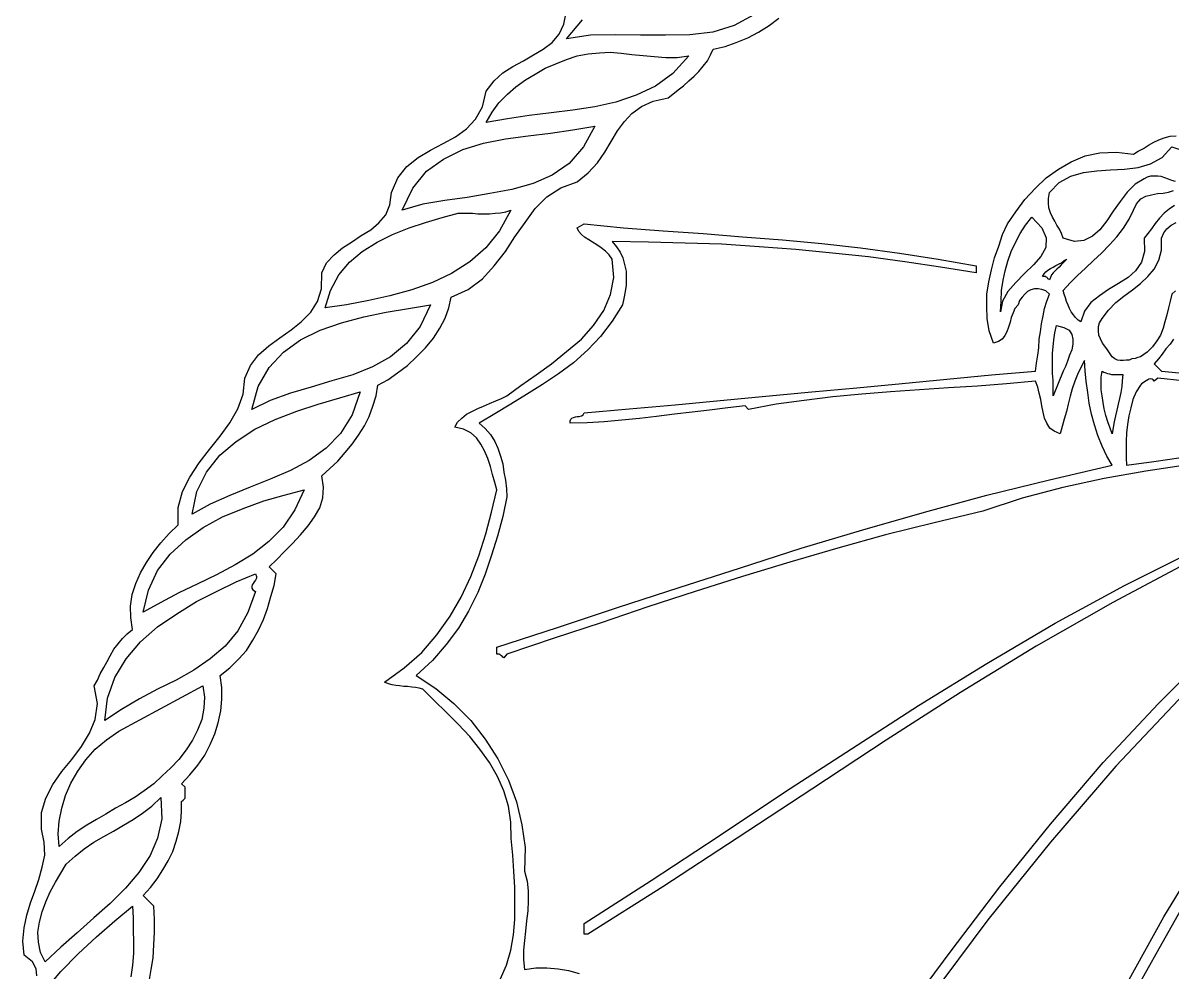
# Model space of a CAD drawing. Extents: x 0.04 to 6.96, y 0.04 to 9.51.
# Drawn here: x 0.734 to 2.894, y 4.323 to 6.108 of the extents above; entities that cross this region are included whole.
import ezdxf

# ---------------------------------------------------------------- set-up
doc = ezdxf.new("R2010")
doc.units = 0
doc.layers.add('1', color=7, linetype='Continuous')

msp = doc.modelspace()

# ---------------------------------------------------------------- linework, layer by layer
for points in [[(0.76, 4.316), (0.759, 4.329), (0.752, 4.342), (0.736, 4.355), (0.734, 4.381), (0.736, 4.406), (0.741, 4.43), (0.748, 4.453), (0.756, 4.475), (0.764, 4.497), (0.77, 4.52), (0.775, 4.543), (0.774, 4.567), (0.769, 4.592), (0.769, 4.623), (0.777, 4.65), (0.79, 4.676), (0.807, 4.7), (0.826, 4.723), (0.844, 4.747), (0.859, 4.772), (0.87, 4.798), (0.874, 4.828), (0.868, 4.861), (0.874, 4.872), (0.879, 4.884), (0.886, 4.896), (0.892, 4.907), (0.898, 4.918), (0.905, 4.93), (0.913, 4.94), (0.921, 4.95), (0.93, 4.959), (0.94, 4.967), (0.937, 4.99), (0.936, 5.011), (0.939, 5.033), (0.946, 5.054), (0.955, 5.074), (0.966, 5.093), (0.979, 5.112), (0.993, 5.13), (1.009, 5.148), (1.026, 5.164), (1.026, 5.197), (1.034, 5.227), (1.048, 5.254), (1.065, 5.281), (1.085, 5.306), (1.105, 5.331), (1.123, 5.356), (1.138, 5.382), (1.148, 5.41), (1.151, 5.44), (1.162, 5.464), (1.177, 5.484), (1.196, 5.501), (1.217, 5.516), (1.238, 5.531), (1.257, 5.546), (1.275, 5.564), (1.288, 5.584), (1.295, 5.608), (1.296, 5.638), (1.305, 5.657), (1.319, 5.672), (1.335, 5.685), (1.352, 5.696), (1.37, 5.708), (1.388, 5.719), (1.403, 5.732), (1.416, 5.747), (1.424, 5.766), (1.427, 5.789), (1.439, 5.817), (1.456, 5.838), (1.477, 5.855), (1.5, 5.869), (1.524, 5.881), (1.547, 5.894), (1.568, 5.909), (1.585, 5.927), (1.598, 5.95), (1.605, 5.98), (1.62, 5.999), (1.636, 6.014), (1.655, 6.026), (1.675, 6.037), (1.694, 6.048), (1.712, 6.059), (1.729, 6.071), (1.742, 6.087), (1.751, 6.106), (1.756, 6.131)], [(2.924, 5.277), (2.845, 5.265), (2.767, 5.251), (2.689, 5.234), (2.613, 5.214), (2.539, 5.19), (2.447, 5.168), (2.356, 5.145), (2.266, 5.12), (2.176, 5.094), (2.087, 5.067), (1.998, 5.039), (1.909, 5.01), (1.821, 4.98), (1.733, 4.951), (1.644, 4.921), (1.638, 4.914), (1.636, 4.915), (1.635, 4.917), (1.634, 4.918), (1.632, 4.919), (1.63, 4.921), (1.629, 4.921), (1.627, 4.921), (1.625, 4.921), (1.625, 4.934), (1.739, 4.971), (1.854, 5.009), (1.968, 5.046), (2.083, 5.083), (2.197, 5.12), (2.313, 5.155), (2.429, 5.188), (2.546, 5.22), (2.664, 5.249), (2.782, 5.276), (2.772, 5.293), (2.763, 5.312), (2.755, 5.332), (2.749, 5.352), (2.743, 5.372), (2.739, 5.393), (2.736, 5.413), (2.733, 5.434), (2.731, 5.454), (2.73, 5.473), (2.723, 5.46), (2.717, 5.447), (2.712, 5.434), (2.707, 5.42), (2.703, 5.406), (2.699, 5.391), (2.696, 5.377), (2.692, 5.363), (2.688, 5.349), (2.684, 5.335), (2.673, 5.34), (2.665, 5.346), (2.659, 5.355), (2.655, 5.365), (2.652, 5.376), (2.65, 5.388), (2.648, 5.4), (2.645, 5.412), (2.642, 5.423), (2.638, 5.434), (2.583, 5.429), (2.529, 5.425), (2.474, 5.422), (2.42, 5.418), (2.365, 5.414), (2.311, 5.41), (2.257, 5.405), (2.203, 5.398), (2.15, 5.391), (2.098, 5.381), (2.092, 5.388), (2.059, 5.384), (2.025, 5.38), (1.992, 5.376), (1.959, 5.372), (1.925, 5.368), (1.893, 5.364), (1.86, 5.361), (1.827, 5.358), (1.795, 5.356), (1.763, 5.355), (1.763, 5.36), (1.764, 5.363), (1.766, 5.365), (1.769, 5.366), (1.773, 5.367), (1.776, 5.368), (1.78, 5.368), (1.784, 5.369), (1.787, 5.371), (1.789, 5.375), (1.874, 5.382), (1.96, 5.39), (2.045, 5.398), (2.131, 5.406), (2.217, 5.414), (2.302, 5.422), (2.387, 5.43), (2.471, 5.438), (2.555, 5.446), (2.638, 5.453), (2.64, 5.468), (2.642, 5.483), (2.644, 5.497), (2.645, 5.513), (2.647, 5.527), (2.649, 5.542), (2.652, 5.557), (2.655, 5.571), (2.659, 5.585), (2.664, 5.598), (2.657, 5.604), (2.65, 5.607), (2.643, 5.608), (2.636, 5.608), (2.629, 5.606), (2.623, 5.603), (2.618, 5.598), (2.613, 5.592), (2.608, 5.586), (2.605, 5.578), (2.599, 5.571), (2.596, 5.563), (2.592, 5.554), (2.59, 5.545), (2.587, 5.536), (2.584, 5.527), (2.58, 5.52), (2.575, 5.513), (2.568, 5.509), (2.559, 5.506), (2.551, 5.529), (2.547, 5.552), (2.546, 5.575), (2.546, 5.598), (2.55, 5.621), (2.555, 5.644), (2.561, 5.666), (2.569, 5.688), (2.576, 5.71), (2.585, 5.73), (2.601, 5.753), (2.618, 5.776), (2.638, 5.797), (2.658, 5.817), (2.681, 5.833), (2.705, 5.847), (2.731, 5.858), (2.759, 5.864), (2.79, 5.865), (2.822, 5.861), (2.831, 5.867), (2.841, 5.872), (2.85, 5.878), (2.86, 5.884), (2.87, 5.888), (2.88, 5.892), (2.891, 5.895), (2.902, 5.896)], [(1.631, 4.309), (1.643, 4.336), (1.651, 4.364), (1.656, 4.393), (1.659, 4.422), (1.659, 4.452), (1.659, 4.482), (1.657, 4.513), (1.655, 4.543), (1.652, 4.574), (1.651, 4.605), (1.647, 4.635), (1.638, 4.664), (1.626, 4.691), (1.611, 4.717), (1.593, 4.742), (1.574, 4.766), (1.552, 4.789), (1.53, 4.812), (1.508, 4.833), (1.486, 4.855), (1.479, 4.857), (1.472, 4.858), (1.465, 4.859), (1.457, 4.86), (1.45, 4.86), (1.442, 4.861), (1.435, 4.862), (1.428, 4.863), (1.421, 4.865), (1.414, 4.868), (1.451, 4.895), (1.484, 4.924), (1.512, 4.957), (1.537, 4.992), (1.558, 5.028), (1.576, 5.067), (1.591, 5.106), (1.604, 5.147), (1.615, 5.188), (1.625, 5.23), (1.621, 5.244), (1.617, 5.259), (1.613, 5.274), (1.608, 5.289), (1.602, 5.303), (1.595, 5.316), (1.587, 5.328), (1.576, 5.337), (1.562, 5.344), (1.546, 5.348), (1.551, 5.357), (1.559, 5.365), (1.568, 5.372), (1.578, 5.377), (1.589, 5.383), (1.6, 5.387), (1.611, 5.392), (1.623, 5.397), (1.634, 5.402), (1.644, 5.407), (1.67, 5.426), (1.699, 5.446), (1.728, 5.467), (1.756, 5.49), (1.784, 5.513), (1.807, 5.539), (1.826, 5.567), (1.839, 5.597), (1.845, 5.629), (1.842, 5.664), (1.836, 5.672), (1.829, 5.679), (1.821, 5.685), (1.813, 5.691), (1.805, 5.696), (1.798, 5.7), (1.79, 5.705), (1.784, 5.71), (1.779, 5.716), (1.776, 5.723), (1.789, 5.73), (1.863, 5.723), (1.938, 5.717), (2.013, 5.712), (2.087, 5.706), (2.162, 5.7), (2.236, 5.693), (2.309, 5.685), (2.382, 5.675), (2.455, 5.664), (2.526, 5.651), (2.526, 5.638), (2.459, 5.649), (2.392, 5.659), (2.324, 5.668), (2.256, 5.675), (2.187, 5.682), (2.118, 5.687), (2.048, 5.692), (1.979, 5.694), (1.91, 5.696), (1.842, 5.697), (1.85, 5.687), (1.857, 5.677), (1.862, 5.666), (1.865, 5.654), (1.868, 5.641), (1.868, 5.628), (1.868, 5.615), (1.866, 5.603), (1.864, 5.59), (1.861, 5.578), (1.842, 5.547), (1.82, 5.518), (1.796, 5.493), (1.769, 5.469), (1.741, 5.448), (1.711, 5.428), (1.681, 5.409), (1.651, 5.391), (1.621, 5.373), (1.592, 5.355), (1.603, 5.345), (1.613, 5.334), (1.621, 5.321), (1.627, 5.308), (1.632, 5.293), (1.636, 5.279), (1.638, 5.263), (1.641, 5.248), (1.643, 5.232), (1.644, 5.217), (1.636, 5.18), (1.626, 5.143), (1.615, 5.107), (1.603, 5.071), (1.589, 5.037), (1.572, 5.002), (1.553, 4.97), (1.53, 4.939), (1.504, 4.909), (1.473, 4.881), (1.51, 4.856), (1.544, 4.828), (1.576, 4.796), (1.603, 4.761), (1.627, 4.724), (1.647, 4.684), (1.662, 4.643), (1.672, 4.6), (1.678, 4.557), (1.677, 4.513), (1.682, 4.494), (1.684, 4.476), (1.684, 4.457), (1.683, 4.438), (1.681, 4.419), (1.679, 4.4), (1.677, 4.382), (1.675, 4.364), (1.675, 4.346), (1.677, 4.328), (1.698, 4.331), (1.719, 4.331), (1.74, 4.329), (1.76, 4.326), (1.78, 4.32)], [(2.897, 5.513), (2.891, 5.504), (2.883, 5.495), (2.876, 5.485), (2.869, 5.476), (2.861, 5.467), (2.875, 5.453), (2.921, 5.449)], [(2.915, 5.435), (2.868, 5.44), (2.861, 5.434), (2.859, 5.437), (2.857, 5.438), (2.854, 5.439), (2.851, 5.438), (2.849, 5.437), (2.846, 5.435), (2.843, 5.433), (2.84, 5.431), (2.837, 5.429), (2.835, 5.427), (2.827, 5.414), (2.821, 5.4), (2.817, 5.384), (2.813, 5.369), (2.811, 5.353), (2.809, 5.337), (2.808, 5.321), (2.808, 5.305), (2.808, 5.29), (2.809, 5.276), (2.86, 5.283), (2.912, 5.291)], [(2.929, 5.096), (2.783, 5.018), (2.639, 4.936), (2.497, 4.849), (2.357, 4.759), (2.217, 4.667), (2.077, 4.575), (1.937, 4.483), (1.796, 4.394), (1.789, 4.394), (1.789, 4.414), (1.915, 4.495), (2.041, 4.578), (2.166, 4.661), (2.292, 4.743), (2.418, 4.824), (2.546, 4.903), (2.675, 4.979), (2.805, 5.05), (2.937, 5.116)], [(2.389, 4.241), (2.479, 4.363), (2.571, 4.483), (2.666, 4.601), (2.765, 4.717), (2.869, 4.828), (2.977, 4.935)], [(2.918, 4.847), (2.789, 4.71), (2.666, 4.567), (2.548, 4.421), (2.436, 4.271)], [(2.909, 4.437), (2.807, 4.255), (2.711, 4.071), (2.622, 3.884), (2.538, 3.695), (2.46, 3.503), (2.388, 3.309), (2.385, 3.303), (2.383, 3.296), (2.381, 3.288), (2.38, 3.28), (2.379, 3.273), (2.377, 3.266), (2.373, 3.261), (2.369, 3.257), (2.363, 3.255), (2.355, 3.256), (2.426, 3.458), (2.503, 3.657), (2.587, 3.854), (2.678, 4.048), (2.775, 4.239), (2.879, 4.427), (2.992, 4.612)]]:
    msp.add_lwpolyline(points)
at = {"layer": '1'}
for points in [[(0.971, 4.305), (0.975, 4.328), (0.979, 4.35), (0.98, 4.374), (0.981, 4.398), (0.981, 4.422), (0.98, 4.447), (0.96, 4.467), (0.974, 4.482), (0.986, 4.498), (0.997, 4.515), (1.007, 4.532), (1.016, 4.55), (1.022, 4.569), (1.027, 4.587), (1.031, 4.606), (1.032, 4.625), (1.032, 4.644), (1.035, 4.646), (1.037, 4.648), (1.039, 4.65), (1.039, 4.653), (1.039, 4.656), (1.039, 4.659), (1.039, 4.662), (1.039, 4.665), (1.039, 4.668), (1.039, 4.671), (1.032, 4.677), (1.048, 4.694), (1.063, 4.712), (1.076, 4.731), (1.086, 4.751), (1.095, 4.771), (1.101, 4.792), (1.106, 4.814), (1.108, 4.836), (1.108, 4.858), (1.105, 4.881), (1.123, 4.895), (1.14, 4.912), (1.154, 4.928), (1.166, 4.947), (1.177, 4.966), (1.186, 4.986), (1.194, 5.007), (1.2, 5.029), (1.206, 5.05), (1.21, 5.072), (1.197, 5.085), (1.211, 5.099), (1.226, 5.114), (1.241, 5.129), (1.256, 5.145), (1.27, 5.162), (1.282, 5.179), (1.292, 5.196), (1.298, 5.215), (1.299, 5.235), (1.296, 5.256), (1.311, 5.27), (1.326, 5.284), (1.34, 5.3), (1.353, 5.316), (1.365, 5.333), (1.376, 5.35), (1.385, 5.368), (1.392, 5.387), (1.398, 5.407), (1.401, 5.427), (1.42, 5.437), (1.438, 5.45), (1.457, 5.464), (1.474, 5.48), (1.491, 5.497), (1.506, 5.515), (1.518, 5.534), (1.528, 5.553), (1.535, 5.572), (1.539, 5.592), (1.571, 5.607), (1.598, 5.627), (1.62, 5.651), (1.641, 5.678), (1.659, 5.706), (1.678, 5.733), (1.697, 5.759), (1.719, 5.781), (1.745, 5.798), (1.776, 5.809), (1.797, 5.826), (1.814, 5.845), (1.828, 5.865), (1.84, 5.885), (1.852, 5.905), (1.865, 5.923), (1.879, 5.938), (1.897, 5.951), (1.919, 5.961), (1.947, 5.967), (1.956, 5.974), (1.966, 5.982), (1.976, 5.99), (1.986, 5.999), (1.996, 6.008), (2.005, 6.017), (2.013, 6.027), (2.021, 6.037), (2.027, 6.048), (2.032, 6.059), (2.054, 6.064), (2.075, 6.071), (2.097, 6.08), (2.117, 6.091), (2.137, 6.103), (2.155, 6.117)], [(2.108, 6.123), (2.071, 6.103), (2.031, 6.091), (1.988, 6.086), (1.942, 6.085), (1.895, 6.085), (1.848, 6.086), (1.801, 6.085), (1.756, 6.078), (1.786, 6.114)], [(1.986, 6.046), (1.956, 6.013), (1.923, 5.989), (1.887, 5.972), (1.849, 5.959), (1.809, 5.95), (1.768, 5.944), (1.727, 5.939), (1.686, 5.934), (1.645, 5.928), (1.605, 5.921), (1.616, 5.94), (1.629, 5.958), (1.645, 5.974), (1.661, 5.988), (1.679, 6.001), (1.697, 6.012), (1.716, 6.023), (1.736, 6.031), (1.756, 6.039), (1.776, 6.046), (1.797, 6.05), (1.818, 6.052), (1.838, 6.053), (1.859, 6.051), (1.879, 6.049), (1.9, 6.047), (1.921, 6.045), (1.943, 6.043), (1.964, 6.043), (1.986, 6.046)], [(1.809, 5.914), (1.788, 5.875), (1.761, 5.844), (1.729, 5.822), (1.693, 5.806), (1.653, 5.795), (1.612, 5.787), (1.569, 5.78), (1.527, 5.774), (1.486, 5.767), (1.447, 5.756), (1.467, 5.797), (1.493, 5.829), (1.525, 5.852), (1.561, 5.87), (1.6, 5.882), (1.641, 5.89), (1.684, 5.896), (1.726, 5.901), (1.768, 5.907), (1.809, 5.914)], [(2.901, 5.81), (2.894, 5.812), (2.888, 5.814), (2.881, 5.817), (2.874, 5.819), (2.868, 5.82), (2.861, 5.82), (2.854, 5.82), (2.848, 5.818), (2.842, 5.815), (2.825, 5.805), (2.81, 5.79), (2.797, 5.772), (2.784, 5.754), (2.772, 5.736), (2.759, 5.719), (2.745, 5.707), (2.729, 5.699), (2.711, 5.697), (2.69, 5.703), (2.687, 5.712), (2.683, 5.72), (2.678, 5.728), (2.674, 5.735), (2.67, 5.743), (2.666, 5.751), (2.663, 5.76), (2.662, 5.769), (2.662, 5.778), (2.664, 5.789), (2.682, 5.808), (2.704, 5.82), (2.728, 5.827), (2.753, 5.83), (2.779, 5.832), (2.805, 5.833), (2.831, 5.836), (2.854, 5.843), (2.876, 5.855), (2.894, 5.875), (2.909, 5.87)], [(2.899, 5.765), (2.889, 5.758), (2.88, 5.75), (2.871, 5.741), (2.863, 5.731), (2.856, 5.721), (2.849, 5.712), (2.842, 5.703), (2.843, 5.678), (2.837, 5.658), (2.826, 5.642), (2.812, 5.629), (2.794, 5.618), (2.775, 5.607), (2.758, 5.595), (2.742, 5.582), (2.73, 5.566), (2.723, 5.546), (2.718, 5.549), (2.713, 5.554), (2.709, 5.559), (2.705, 5.565), (2.702, 5.571), (2.699, 5.577), (2.696, 5.584), (2.694, 5.591), (2.692, 5.598), (2.69, 5.605), (2.703, 5.619), (2.717, 5.633), (2.732, 5.647), (2.747, 5.661), (2.762, 5.675), (2.777, 5.691), (2.791, 5.706), (2.803, 5.722), (2.814, 5.739), (2.822, 5.756), (2.828, 5.768), (2.836, 5.777), (2.845, 5.782), (2.856, 5.785), (2.867, 5.787), (2.878, 5.788), (2.888, 5.79), (2.897, 5.793)], [(1.651, 5.756), (1.63, 5.717), (1.604, 5.685), (1.574, 5.659), (1.54, 5.637), (1.504, 5.62), (1.465, 5.606), (1.424, 5.595), (1.384, 5.586), (1.342, 5.578), (1.302, 5.572), (1.312, 5.605), (1.328, 5.634), (1.348, 5.658), (1.372, 5.678), (1.4, 5.696), (1.429, 5.71), (1.46, 5.723), (1.491, 5.733), (1.522, 5.742), (1.552, 5.75), (1.56, 5.75), (1.569, 5.75), (1.579, 5.75), (1.589, 5.749), (1.6, 5.749), (1.611, 5.749), (1.622, 5.75), (1.632, 5.751), (1.642, 5.753), (1.651, 5.756)], [(2.572, 5.565), (2.573, 5.585), (2.574, 5.605), (2.577, 5.624), (2.581, 5.642), (2.586, 5.66), (2.592, 5.678), (2.6, 5.695), (2.609, 5.712), (2.619, 5.728), (2.631, 5.743), (2.65, 5.723), (2.658, 5.704), (2.657, 5.686), (2.648, 5.669), (2.634, 5.653), (2.617, 5.637), (2.601, 5.62), (2.586, 5.603), (2.576, 5.585), (2.572, 5.565)], [(2.901, 5.604), (2.894, 5.598), (2.891, 5.585), (2.888, 5.572), (2.885, 5.559), (2.881, 5.546), (2.878, 5.534), (2.873, 5.521), (2.866, 5.51), (2.858, 5.499), (2.848, 5.489), (2.835, 5.48), (2.83, 5.479), (2.825, 5.477), (2.819, 5.476), (2.814, 5.474), (2.808, 5.474), (2.803, 5.473), (2.797, 5.473), (2.792, 5.474), (2.787, 5.476), (2.782, 5.48), (2.778, 5.486), (2.773, 5.493), (2.768, 5.5), (2.764, 5.506), (2.76, 5.514), (2.757, 5.521), (2.756, 5.529), (2.756, 5.537), (2.758, 5.544), (2.763, 5.552), (2.775, 5.568), (2.789, 5.582), (2.804, 5.594), (2.82, 5.606), (2.835, 5.618), (2.849, 5.631), (2.861, 5.645), (2.87, 5.662), (2.875, 5.681), (2.875, 5.703), (2.879, 5.713), (2.885, 5.721), (2.893, 5.728), (2.902, 5.733)], [(2.697, 5.664), (2.693, 5.66), (2.689, 5.656), (2.686, 5.653), (2.682, 5.649), (2.678, 5.645), (2.674, 5.641), (2.671, 5.638), (2.668, 5.634), (2.666, 5.629), (2.664, 5.625), (2.663, 5.626), (2.661, 5.627), (2.66, 5.629), (2.658, 5.63), (2.657, 5.631), (2.655, 5.631), (2.653, 5.631), (2.651, 5.631), (2.654, 5.636), (2.657, 5.64), (2.661, 5.643), (2.666, 5.646), (2.671, 5.649), (2.676, 5.652), (2.682, 5.655), (2.687, 5.657), (2.692, 5.661), (2.697, 5.664)], [(1.5, 5.578), (1.481, 5.537), (1.455, 5.505), (1.425, 5.48), (1.391, 5.461), (1.354, 5.446), (1.315, 5.435), (1.276, 5.423), (1.237, 5.412), (1.199, 5.398), (1.164, 5.381), (1.176, 5.424), (1.197, 5.46), (1.224, 5.489), (1.256, 5.512), (1.293, 5.53), (1.333, 5.544), (1.375, 5.555), (1.417, 5.564), (1.459, 5.571), (1.5, 5.578)], [(2.69, 5.453), (2.671, 5.407), (2.671, 5.422), (2.671, 5.436), (2.67, 5.449), (2.67, 5.462), (2.67, 5.474), (2.67, 5.487), (2.671, 5.499), (2.672, 5.512), (2.674, 5.525), (2.677, 5.539), (2.691, 5.535), (2.701, 5.53), (2.706, 5.522), (2.708, 5.513), (2.708, 5.504), (2.706, 5.493), (2.702, 5.483), (2.698, 5.472), (2.694, 5.462), (2.69, 5.453)], [(2.802, 5.447), (2.801, 5.435), (2.8, 5.424), (2.798, 5.413), (2.796, 5.402), (2.793, 5.391), (2.791, 5.38), (2.788, 5.369), (2.786, 5.358), (2.784, 5.347), (2.782, 5.335), (2.778, 5.346), (2.774, 5.358), (2.77, 5.37), (2.767, 5.382), (2.765, 5.394), (2.763, 5.407), (2.761, 5.418), (2.761, 5.431), (2.761, 5.442), (2.763, 5.453), (2.766, 5.451), (2.77, 5.45), (2.773, 5.449), (2.777, 5.448), (2.781, 5.447), (2.785, 5.447), (2.789, 5.447), (2.793, 5.447), (2.798, 5.447), (2.802, 5.447)], [(1.368, 5.414), (1.353, 5.371), (1.331, 5.336), (1.304, 5.308), (1.272, 5.285), (1.237, 5.266), (1.199, 5.25), (1.161, 5.235), (1.123, 5.219), (1.086, 5.203), (1.052, 5.184), (1.061, 5.227), (1.079, 5.263), (1.104, 5.295), (1.135, 5.321), (1.17, 5.344), (1.208, 5.362), (1.249, 5.378), (1.289, 5.391), (1.33, 5.403), (1.368, 5.414)], [(1.263, 5.23), (1.245, 5.192), (1.223, 5.16), (1.196, 5.133), (1.166, 5.109), (1.133, 5.089), (1.098, 5.07), (1.063, 5.053), (1.027, 5.036), (0.993, 5.018), (0.96, 5), (0.97, 5.041), (0.987, 5.078), (1.011, 5.109), (1.04, 5.136), (1.073, 5.159), (1.109, 5.179), (1.148, 5.195), (1.187, 5.209), (1.225, 5.22), (1.263, 5.23)], [(1.171, 5.039), (1.157, 4.999), (1.138, 4.965), (1.114, 4.936), (1.086, 4.912), (1.055, 4.891), (1.022, 4.872), (0.987, 4.855), (0.953, 4.837), (0.919, 4.817), (0.888, 4.796), (0.893, 4.838), (0.907, 4.877), (0.928, 4.912), (0.955, 4.944), (0.987, 4.972), (1.023, 4.997), (1.06, 5.02), (1.098, 5.039), (1.135, 5.057), (1.171, 5.072), (1.173, 5.067), (1.173, 5.064), (1.171, 5.06), (1.169, 5.057), (1.167, 5.054), (1.165, 5.051), (1.164, 5.048), (1.164, 5.045), (1.166, 5.042), (1.171, 5.039)], [(0.98, 4.677), (0.962, 4.664), (0.945, 4.652), (0.927, 4.641), (0.908, 4.631), (0.89, 4.62), (0.872, 4.61), (0.854, 4.599), (0.836, 4.587), (0.819, 4.574), (0.802, 4.559), (0.8, 4.583), (0.802, 4.607), (0.807, 4.631), (0.814, 4.655), (0.824, 4.678), (0.837, 4.701), (0.852, 4.722), (0.87, 4.742), (0.891, 4.76), (0.914, 4.776), (1.072, 4.861), (1.075, 4.84), (1.074, 4.819), (1.07, 4.798), (1.062, 4.778), (1.053, 4.759), (1.041, 4.741), (1.027, 4.723), (1.012, 4.707), (0.996, 4.692), (0.98, 4.677)], [(0.776, 4.342), (0.767, 4.36), (0.763, 4.379), (0.762, 4.398), (0.765, 4.417), (0.77, 4.436), (0.777, 4.455), (0.785, 4.474), (0.795, 4.492), (0.805, 4.509), (0.815, 4.526), (0.832, 4.541), (0.849, 4.555), (0.867, 4.567), (0.886, 4.578), (0.904, 4.588), (0.923, 4.599), (0.941, 4.61), (0.959, 4.622), (0.976, 4.635), (0.993, 4.651), (0.995, 4.611), (0.987, 4.575), (0.973, 4.542), (0.952, 4.51), (0.927, 4.481), (0.898, 4.452), (0.867, 4.425), (0.836, 4.397), (0.805, 4.37), (0.776, 4.342)], [(0.775, 4.288), (0.805, 4.324), (0.838, 4.357), (0.872, 4.389), (0.907, 4.419), (0.94, 4.447), (0.941, 4.425), (0.941, 4.402), (0.942, 4.38), (0.942, 4.358), (0.94, 4.336), (0.937, 4.314)]]:
    msp.add_lwpolyline(points, dxfattribs=at)

doc.saveas('drawing.dxf')
